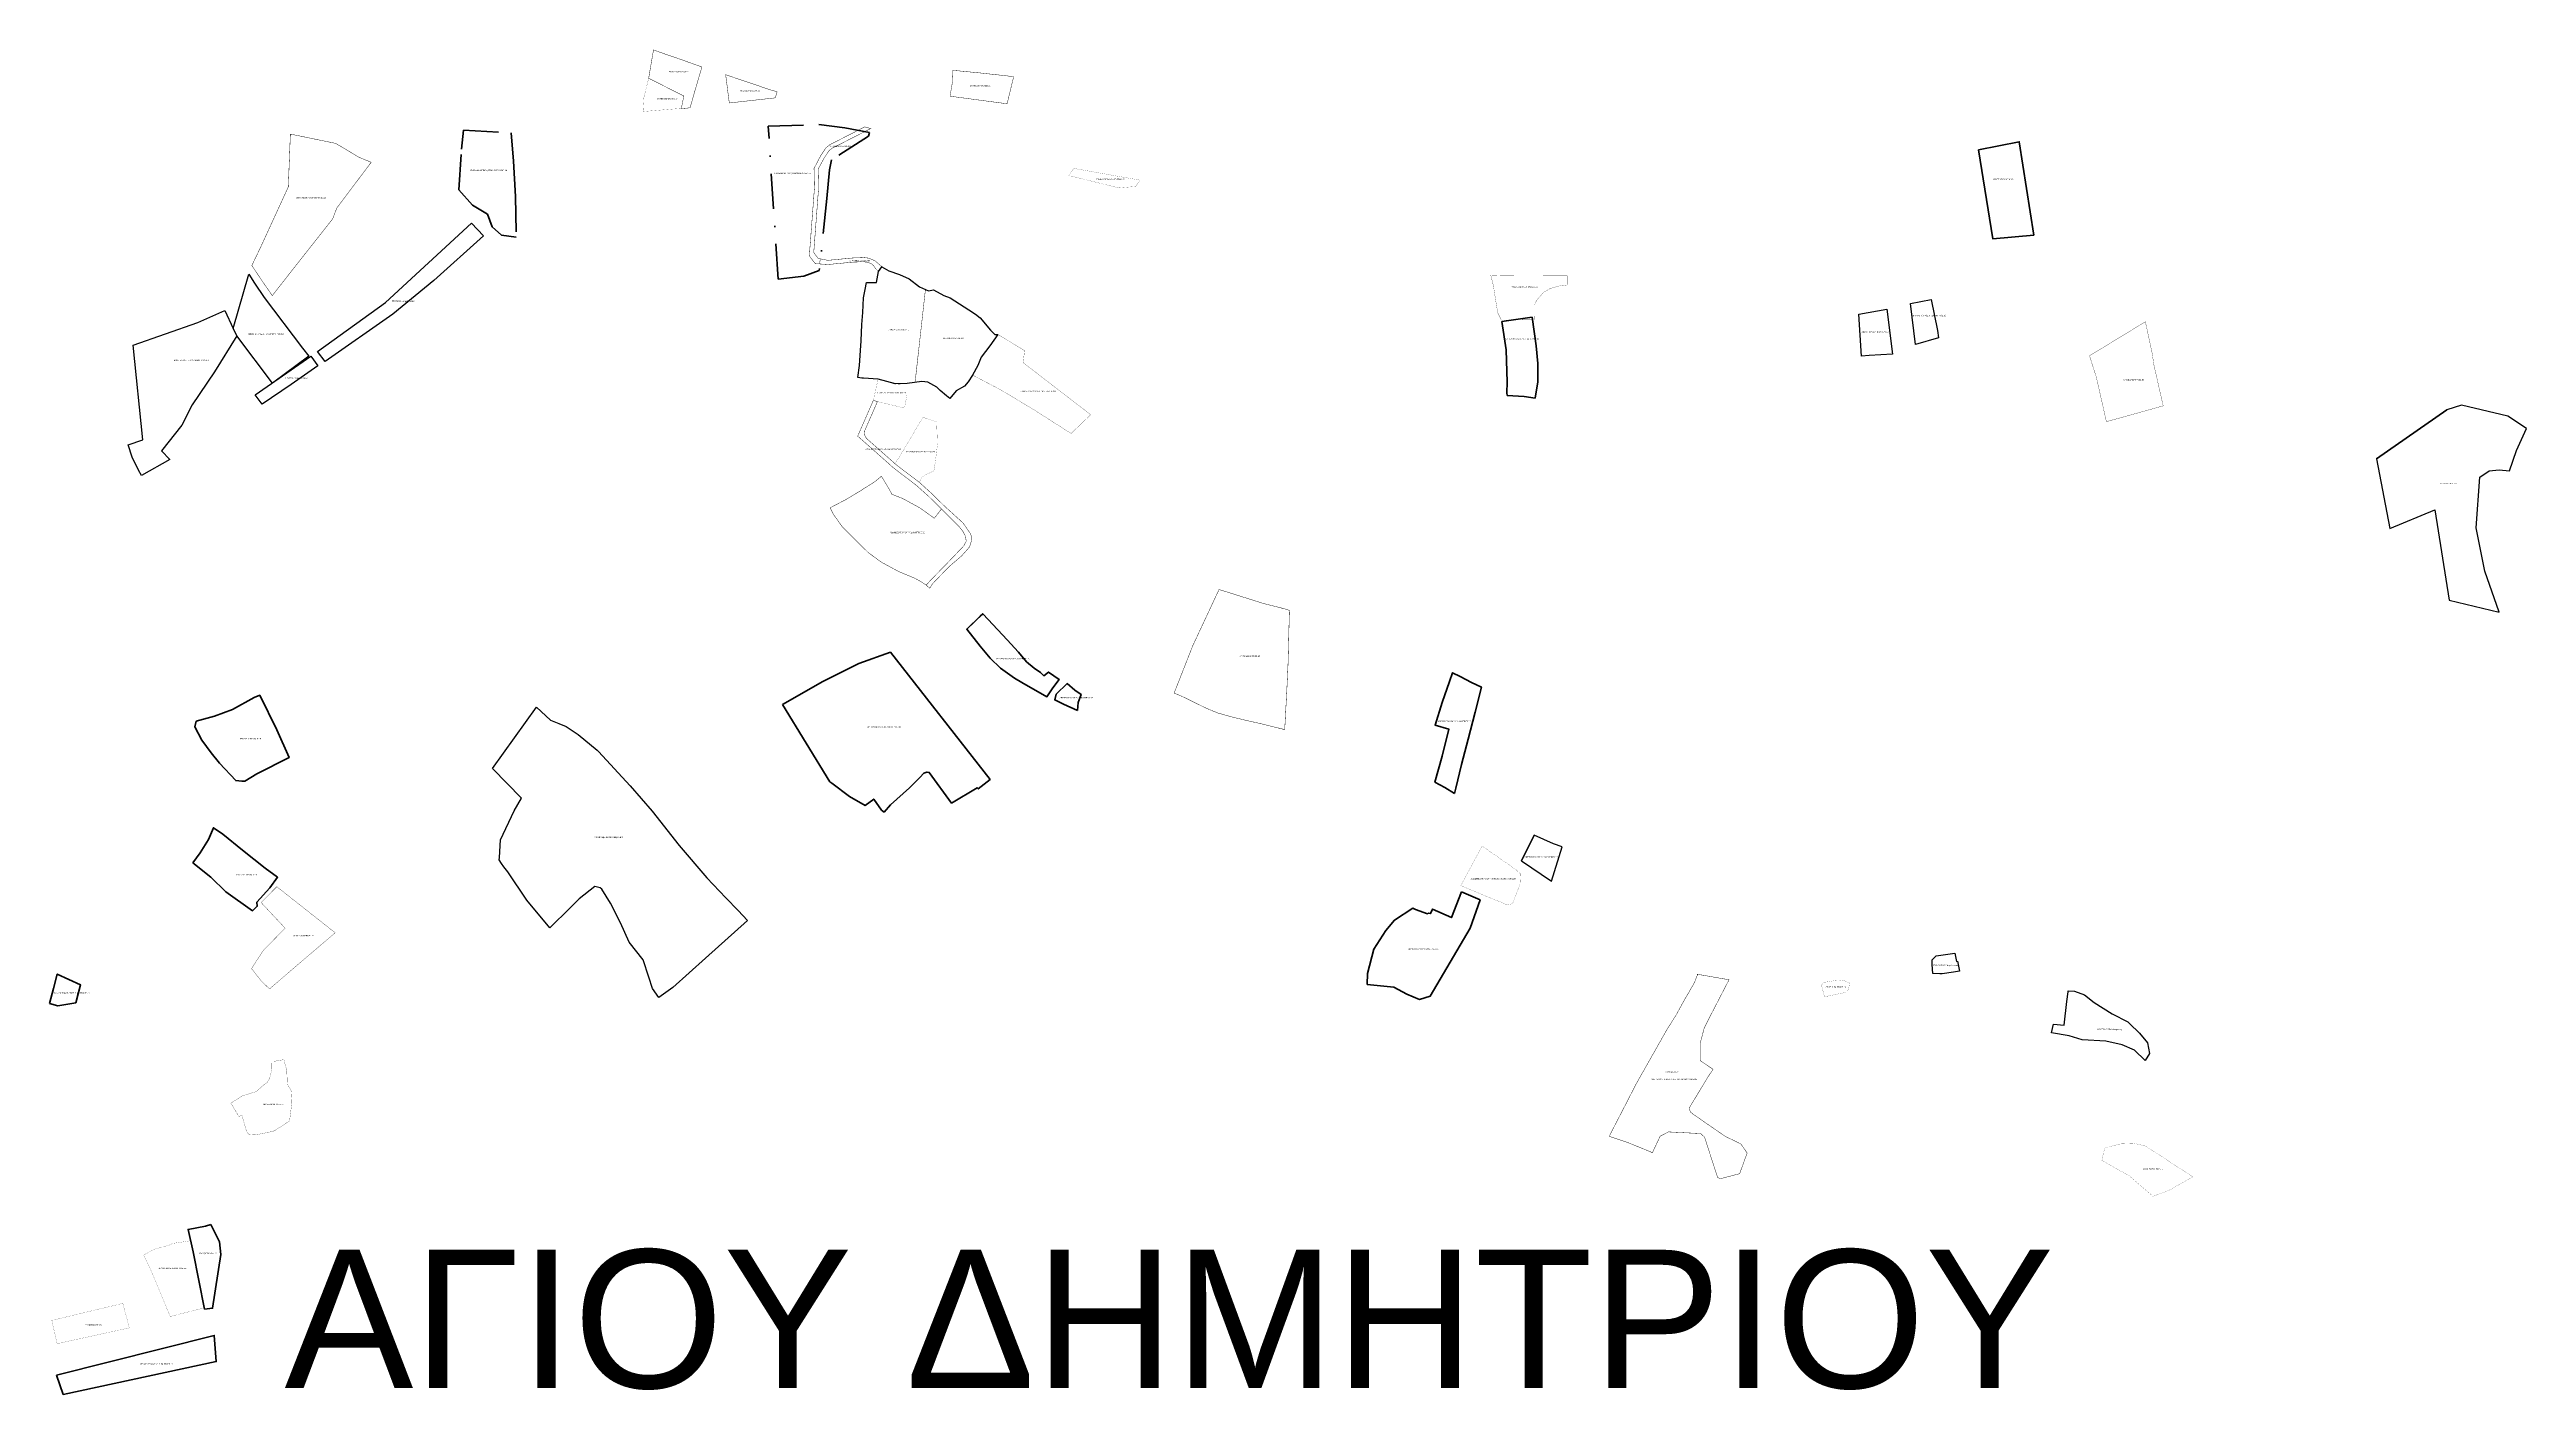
# Model space of a CAD drawing. Header units: metres. Extents: x 245125 to 394351, y 270578 to 4233311.
# Drawn here: x 272496 to 274287, y 4196467 to 4197440 of the extents above; entities that cross this region are included whole.
import ezdxf
from ezdxf.enums import TextEntityAlignment as Align
from ezdxf.lldxf.tags import DXFTag

# ---------------------------------------------------------------- set-up
doc = ezdxf.new("R2010")
doc.units = ezdxf.units.M
doc.linetypes.add('DASHDOT', pattern=[25.4, 12.7, -6.35, 0, -6.35])
doc.linetypes.add('t-orio', pattern=[0.79, 0.5, -0.12, 0.05, -0.12])
for name, color, linetype in [('4495-(228-329)', 103, 'Continuous'), ('4495-(330-430)', 229, 'Continuous'), ('topo2007', 11, 'Continuous'), ('topo2008', 42, 'Continuous'), ('topo2011', 23, 'Continuous'), ('topo2012', 144, 'Continuous'), ('topo2013', 66, 'Continuous'), ('topo2014', 230, 'Continuous'), ('topo2018', 5, 'Continuous'), ('topo2019', 6, 'Continuous'), ('topo2021', 4, 'Continuous'), ('topo2023', 41, 'Continuous'), ('topo2024', 160, 'Continuous'), ('topo2025', 112, 'Continuous'), ('ΗΛΕΙΑ_Ονομασία ΟΤΑ_ΟΚΧΕ', 6, 'Continuous')]:
    doc.layers.add(name, color=color, linetype=linetype)
doc.styles.add('ARIAL', font='arial.ttf')
doc.styles.get("Standard").update_dxf_attribs({"font": 'arial.ttf'})
tags = doc.linetypes.add('BORDER2', pattern=[0.875, 0.25, -0.125, 0.25, -0.125, 0, -0.125]).pattern_tags.tags
tags[14:15] = [DXFTag(74, 4), DXFTag(75, 0), DXFTag(340, '0'), DXFTag(46, 1.0), DXFTag(50, 0.0), DXFTag(44, 0.0), DXFTag(45, 0.0)]
tags[12:13] = [DXFTag(74, 4), DXFTag(75, 0), DXFTag(340, '0'), DXFTag(46, 1.0), DXFTag(50, 0.0), DXFTag(44, 0.0), DXFTag(45, 0.0)]
tags[10:11] = [DXFTag(74, 4), DXFTag(75, 0), DXFTag(340, '0'), DXFTag(46, 1.0), DXFTag(50, 0.0), DXFTag(44, 0.0), DXFTag(45, 0.0)]
tags[8:9] = [DXFTag(74, 4), DXFTag(75, 0), DXFTag(340, '0'), DXFTag(46, 1.0), DXFTag(50, 0.0), DXFTag(44, 0.0), DXFTag(45, 0.0)]
tags[6:7] = [DXFTag(74, 4), DXFTag(75, 0), DXFTag(340, '0'), DXFTag(46, 1.0), DXFTag(50, 0.0), DXFTag(44, 0.0), DXFTag(45, 0.0)]
tags[4:5] = [DXFTag(74, 4), DXFTag(75, 0), DXFTag(340, '0'), DXFTag(46, 1.0), DXFTag(50, 0.0), DXFTag(44, 0.0), DXFTag(45, 0.0)]
tags = doc.linetypes.add('DASHDOT2', pattern=[0.5, 0.25, -0.125, 0, -0.125]).pattern_tags.tags
tags[10:11] = [DXFTag(74, 4), DXFTag(75, 0), DXFTag(340, '0'), DXFTag(46, 1.0), DXFTag(50, 0.0), DXFTag(44, 0.0), DXFTag(45, 0.0)]
tags[8:9] = [DXFTag(74, 4), DXFTag(75, 0), DXFTag(340, '0'), DXFTag(46, 1.0), DXFTag(50, 0.0), DXFTag(44, 0.0), DXFTag(45, 0.0)]
tags[6:7] = [DXFTag(74, 4), DXFTag(75, 0), DXFTag(340, '0'), DXFTag(46, 1.0), DXFTag(50, 0.0), DXFTag(44, 0.0), DXFTag(45, 0.0)]
tags[4:5] = [DXFTag(74, 4), DXFTag(75, 0), DXFTag(340, '0'), DXFTag(46, 1.0), DXFTag(50, 0.0), DXFTag(44, 0.0), DXFTag(45, 0.0)]
tags = doc.linetypes.add('HIDDEN', pattern=[0.375, 0.25, -0.125]).pattern_tags.tags
tags[6:7] = [DXFTag(74, 4), DXFTag(75, 0), DXFTag(340, '0'), DXFTag(46, 1.0), DXFTag(50, 0.0), DXFTag(44, 0.0), DXFTag(45, 0.0)]
tags[4:5] = [DXFTag(74, 4), DXFTag(75, 0), DXFTag(340, '0'), DXFTag(46, 1.0), DXFTag(50, 0.0), DXFTag(44, 0.0), DXFTag(45, 0.0)]
tags = doc.linetypes.add('HIDDENX2', pattern=[0.75, 0.5, -0.25]).pattern_tags.tags
tags[6:7] = [DXFTag(74, 4), DXFTag(75, 0), DXFTag(340, '0'), DXFTag(46, 1.0), DXFTag(50, 0.0), DXFTag(44, 0.0), DXFTag(45, 0.0)]
tags[4:5] = [DXFTag(74, 4), DXFTag(75, 0), DXFTag(340, '0'), DXFTag(46, 1.0), DXFTag(50, 0.0), DXFTag(44, 0.0), DXFTag(45, 0.0)]

msp = doc.modelspace()

# ---------------------------------------------------------------- linework, layer by layer
msp.add_line((272800.8, 4197314.3), (272800.8, 4197314.3))
at = {"color": 66}
msp.add_line((273841.7, 4197256.2), (273856.7, 4197258.9), dxfattribs=at)
at = {"layer": '4495-(330-430)', "color": 229, "ltscale": 2, "const_width": 0.1}
msp.add_lwpolyline([(273531.9, 4196863.8), (273556, 4196847), (273559.7, 4196843.7), (273559.3, 4196836.2), (273553.9, 4196822.1), (273549.6, 4196821.2), (273545.1, 4196823.5), (273541.1, 4196824.9), (273532.9, 4196828.3), (273516.5, 4196835.2)], close=True, dxfattribs=at)
at = {"layer": 'topo2007', "color": 11}
msp.add_lwpolyline([(273955.9, 4196759.2), (273960.4, 4196758.8), (273967.6, 4196756.2), (273974.6, 4196750.7), (273987.7, 4196742.5), (273998.9, 4196736.7), (274000.3, 4196735.4), (274007.5, 4196728.6), (274013.3, 4196721.6), (274014.8, 4196713.7), (274011.6, 4196708.7), (274003.9, 4196716.2), (273994.8, 4196720), (273983, 4196722.6), (273965.9, 4196723.7), (273956.6, 4196726.6), (273943.8, 4196728.7), (273945.3, 4196735.1), (273953, 4196734.2), (273955, 4196751.3), (273955.8, 4196758.3)], close=True, dxfattribs=at)
at = {"layer": 'topo2008', "color": 42}
for p, q in [((272815.9, 4196919.8), (272847.9, 4196964.2)), ((272847.9, 4196964.2), (272857.9, 4196954.7)), ((272857.9, 4196954.7), (272863.9, 4196952.5)), ((272863.9, 4196952.5), (272869.4, 4196950.3)), ((272869.4, 4196950.3), (272878, 4196944.5)), ((272878, 4196944.5), (272891.7, 4196933.1)), ((272837.1, 4196898.5), (272815.9, 4196919.8)), ((272891.7, 4196933.1), (272892.6, 4196932.2)), ((272892.6, 4196932.2), (272915.6, 4196907.3)), ((272831.7, 4196889.3), (272837.1, 4196898.5)), ((272915.6, 4196907.3), (272931.5, 4196889)), ((272821.9, 4196868.3), (272831.7, 4196889.3)), ((272931.5, 4196889), (272951.1, 4196864.1)), ((272821, 4196855.6), (272821.9, 4196868.3)), ((272951.1, 4196864.1), (272971, 4196840.7)), ((272820.8, 4196853.8), (272821, 4196855.6)), ((272822.6, 4196851.1), (272820.8, 4196853.8)), ((272824.1, 4196848.7), (272822.6, 4196851.1)), ((272827.1, 4196845.1), (272824.1, 4196848.7)), ((272840.8, 4196824.7), (272827.1, 4196845.1)), ((272890, 4196834.5), (272878.8, 4196825.7)), ((272894, 4196833.5), (272890, 4196834.5)), ((272895, 4196832.6), (272894, 4196833.5)), ((272901.3, 4196822.4), (272895, 4196832.6)), ((272971, 4196840.7), (272984.9, 4196826.4)), ((272857.6, 4196804.7), (272840.8, 4196824.7)), ((272872.1, 4196819.1), (272857.6, 4196804.7)), ((272878.8, 4196825.7), (272872.1, 4196819.1)), ((272908.5, 4196808.2), (272901.3, 4196822.4)), ((273000.4, 4196810), (272970.1, 4196782.8)), ((272984.9, 4196826.4), (272993.8, 4196817.2)), ((272993.8, 4196817.2), (273000.4, 4196810)), ((272914.9, 4196794.4), (272908.5, 4196808.2)), ((272925.1, 4196781.4), (272914.9, 4196794.4)), ((272929.1, 4196769), (272925.1, 4196781.4)), ((272970.1, 4196782.8), (272946.5, 4196761.6)), ((272931.7, 4196760.9), (272929.1, 4196769)), ((272936.4, 4196754.3), (272931.7, 4196760.9)), ((272946.5, 4196761.6), (272936.4, 4196754.3))]:
    msp.add_line(p, q, dxfattribs=at)
at = {"layer": 'topo2011', "color": 23}
for p, q in [((272738.6, 4197256.7), (272800.8, 4197314.3)), ((272800.8, 4197314.3), (272809.5, 4197305)), ((272809.5, 4197305), (272773.5, 4197272.8)), ((272689.5, 4197221.5), (272738.6, 4197256.7)), ((272773.5, 4197272.8), (272744, 4197248.5)), ((272744, 4197248.5), (272695, 4197214.1)), ((272695, 4197214.1), (272689.5, 4197221.5)), ((273857.5, 4196781.5), (273860.4, 4196784.4)), ((273857.5, 4196778.1), (273857.5, 4196781.5)), ((273858, 4196771.6), (273857.5, 4196778.1)), ((273860.4, 4196784.4), (273873.8, 4196786.4)), ((273877.2, 4196773.4), (273872.9, 4196772.6)), ((273873.8, 4196786.4), (273875, 4196780.4)), ((273875, 4196780.4), (273875.8, 4196780.5)), ((273875.8, 4196780.5), (273877.2, 4196773.4)), ((273862.9, 4196771.5), (273858, 4196771.6)), ((273864.7, 4196771.3), (273862.9, 4196771.5)), ((273872.9, 4196772.6), (273864.7, 4196771.3))]:
    msp.add_line(p, q, dxfattribs=at)
msp.add_lwpolyline([(272649.5, 4197183.3), (272644.4, 4197190.1), (272684.7, 4197217.9), (272689.7, 4197211.1), (272670.4, 4197197.6), (272649.5, 4197183.3)], dxfattribs=at)
at = {"layer": 'topo2012', "color": 144, "linetype": 'HIDDEN', "lineweight": 40, "ltscale": 3}
msp.add_lwpolyline([(273931, 4197305.6), (273931, 4197305.6), (273901.3, 4197302.9), (273891, 4197367.2), (273920.5, 4197373.1), (273931, 4197305.6)], dxfattribs=at)
at = {"layer": 'topo2012', "color": 144, "linetype": 'BORDER2', "lineweight": 80, "ltscale": 5}
msp.add_lwpolyline([(273517.1, 4196830.7), (273530.4, 4196824.8), (273523.2, 4196804.3), (273494.4, 4196755.2), (273486.5, 4196752.9), (273477.4, 4196756.8), (273468, 4196761.8), (273448.8, 4196763.8), (273449, 4196771.6), (273453.6, 4196789.3), (273462.3, 4196802.7), (273468.4, 4196810.3), (273481.7, 4196818.8), (273483.6, 4196817.9), (273492.5, 4196814.8), (273492.9, 4196815.3), (273494.6, 4196814.9), (273495.9, 4196818.2), (273509.7, 4196812.1)], close=True, dxfattribs=at)
at = {"layer": 'topo2013', "color": 66, "linetype": 'HIDDEN', "lineweight": 30}
for p, q in [((273546.2, 4197243.1), (273568, 4197246.3)), ((273546.2, 4197243.1), (273568, 4197246.3)), ((273568, 4197246.3), (273546.2, 4197243.1)), ((273568, 4197246.3), (273546.2, 4197243.1)), ((273549.4, 4197222.6), (273546.2, 4197243.1)), ((273546.2, 4197243.1), (273549.4, 4197222.6)), ((273568, 4197246.3), (273571.1, 4197225.6)), ((273571.1, 4197225.6), (273568, 4197246.3)), ((273550.1, 4197199.2), (273549.4, 4197222.6)), ((273549.4, 4197222.6), (273550.1, 4197199.2)), ((273571.1, 4197225.6), (273572.2, 4197212.8)), ((273572.2, 4197212.8), (273571.1, 4197225.6)), ((273572.2, 4197212.8), (273572.1, 4197199.5)), ((273572.1, 4197199.5), (273572.2, 4197212.8)), ((273549.7, 4197191.4), (273550.1, 4197199.2)), ((273550.1, 4197199.2), (273549.7, 4197191.4)), ((273550, 4197189.5), (273549.7, 4197191.4)), ((273549.7, 4197191.4), (273550, 4197189.5)), ((273562.2, 4197188.9), (273550, 4197189.5)), ((273550, 4197189.5), (273562.2, 4197188.9)), ((273570.2, 4197187.6), (273562.2, 4197188.9)), ((273562.2, 4197188.9), (273570.2, 4197187.6)), ((273572.1, 4197199.5), (273570.2, 4197187.6)), ((273570.2, 4197187.6), (273572.1, 4197199.5))]:
    msp.add_line(p, q, dxfattribs=at)
at = {"layer": 'topo2013', "color": 66}
for p, q in [((274178.8, 4197143.7), (274229.7, 4197179.3)), ((273560.5, 4196853.2), (273569.6, 4196871.7)), ((272614.6, 4196509.8), (272500.7, 4196481.1))]:
    msp.add_line(p, q, dxfattribs=at)
at = {"layer": 'topo2013', "color": 66, "linetype": 'HIDDEN', "lineweight": 40, "ltscale": 6}
msp.add_line((273159.1, 4197020.7), (273170.6, 4197031.8), dxfattribs=at)
at = {"layer": 'topo2013', "color": 66}
for points in [[(273862.1, 4197231.3), (273845.5, 4197226.4), (273841.7, 4197256.2), (273856.7, 4197258.9), (273861.2, 4197236.6), (273862.1, 4197231.3)], [(273569.6, 4196871.7), (273560.5, 4196853.2), (273582.1, 4196838.3), (273589.9, 4196863.3), (273583.5, 4196865.5), (273569.6, 4196871.7)]]:
    msp.add_lwpolyline(points, dxfattribs=at)
at = {"layer": 'topo2013', "color": 66, "linetype": 'HIDDEN', "lineweight": 30}
for points in [[(273841.7, 4197256.2), (273856.7, 4197258.9), (273861.2, 4197236.6), (273862.1, 4197231.3), (273845.5, 4197226.4), (273841.7, 4197256.2)], [(274178.8, 4197143.7), (274188.5, 4197093.4), (274221.2, 4197106.8), (274231.4, 4197041.7), (274267.7, 4197033), (274257.3, 4197062.6), (274251, 4197094), (274253.6, 4197130.5), (274260.3, 4197135), (274267.7, 4197135.9), (274275, 4197135), (274280.1, 4197149.8), (274287.4, 4197165.8), (274274, 4197174.7), (274240.3, 4197182.7), (274229.7, 4197179.3), (274178.8, 4197143.7), (274188.5, 4197093.4)]]:
    msp.add_lwpolyline(points, dxfattribs=at)
at = {"layer": 'topo2013', "color": 66, "linetype": 'HIDDEN', "lineweight": 40, "ltscale": 6}
for points in [[(273226, 4196984.1), (273221.4, 4196978.1), (273217.1, 4196971.8), (273199, 4196982.1), (273193.6, 4196985.3), (273183.6, 4196992.4), (273176.1, 4196999.7), (273168.8, 4197008.3), (273159.1, 4197020.7), (273168.9, 4197030.1), (273170.6, 4197031.8), (273174.5, 4197027.6), (273188.4, 4197013), (273196.5, 4197003.9), (273202.4, 4196997.1), (273207.9, 4196992.4), (273212.4, 4196989.3), (273214.8, 4196986.9), (273218.2, 4196989.6), (273226, 4196984.1), (273221.4, 4196978.1), (273217.1, 4196971.8)], [(273239.1, 4196961.7), (273239.7, 4196967.6), (273241.8, 4196973.4), (273237.2, 4196976.5), (273231.7, 4196981.3), (273223.8, 4196973.7), (273222.8, 4196969.4), (273229.1, 4196966.3), (273239.1, 4196961.7)]]:
    msp.add_lwpolyline(points, dxfattribs=at)
msp.add_lwpolyline([(273025.8, 4196966.1), (273054.9, 4196982.8), (273081.1, 4196995.9), (273103.9, 4197003.9), (273176, 4196912), (273167.4, 4196905.1), (273166.7, 4196906), (273148.1, 4196894.9), (273131.9, 4196917), (273130.3, 4196917.3), (273128.1, 4196916.5), (273125.2, 4196913.3), (273117.7, 4196905.9), (273104, 4196893.7), (273099.3, 4196888.3), (273097.5, 4196889.7), (273091.8, 4196897.7), (273085.5, 4196893.2), (273074.3, 4196899.7), (273061.4, 4196909.3), (273060.1, 4196910.3)], close=True, dxfattribs=at)
at = {"layer": 'topo2013', "color": 66, "linetype": 'HIDDENX2', "lineweight": 40}
msp.add_lwpolyline([(273512, 4196901.8), (273504.9, 4196906.2), (273497.7, 4196909.9), (273502.9, 4196928.7), (273507.9, 4196948.3), (273497.9, 4196951.2), (273503.1, 4196967.6), (273508.3, 4196982.8), (273510.4, 4196989.1), (273515.9, 4196986.4), (273524.2, 4196982), (273531.5, 4196978.6), (273526.9, 4196960.7), (273521.9, 4196941.1), (273517, 4196922.8), (273512.9, 4196905.7), (273512, 4196901.8)], dxfattribs=at)
at = {"layer": 'topo2013', "color": 66, "linetype": 'HIDDEN', "lineweight": 40, "ltscale": 5}
msp.add_lwpolyline([(272500.7, 4196481.1), (272614.7, 4196509.9), (272616.2, 4196491), (272505.5, 4196467.3), (272500.7, 4196481.1)], dxfattribs=at)
at = {"layer": 'topo2014', "color": 230}
for points in [[(272639.7, 4197277.2), (272643.9, 4197270.9), (272650.9, 4197260.5), (272678.6, 4197223.9), (272683.1, 4197218), (272656.8, 4197198.6), (272631, 4197232.6), (272628.5, 4197237.9), (272639.7, 4197277.2)], [(272552.5, 4197153.9), (272563.1, 4197157.5), (272556.1, 4197226), (272602.8, 4197242.4), (272622.3, 4197251), (272628.5, 4197237.9), (272631, 4197232.6), (272615, 4197206.7), (272598.8, 4197182.9), (272591.2, 4197168.1), (272576.5, 4197149.5), (272582.5, 4197143.2), (272562, 4197131.8), (272559.9, 4197135.7), (272555.3, 4197145)]]:
    msp.add_lwpolyline(points, close=True, dxfattribs=at)
at = {"layer": 'topo2014', "color": 230, "flags": 128}
msp.add_lwpolyline([(273806.4, 4197218.1), (273804.5, 4197248.5), (273824.7, 4197252.1), (273828.8, 4197219.5), (273812, 4197218.5)], close=True, dxfattribs=at)
at = {"layer": 'topo2014', "color": 230, "linetype": 'HIDDEN', "lineweight": 40, "ltscale": 4}
msp.add_lwpolyline([(272495.6, 4196749.9), (272498.4, 4196760.9), (272501.1, 4196771.2), (272518, 4196763.4), (272514.5, 4196750.5), (272501.7, 4196748.3), (272495.6, 4196749.9)], dxfattribs=at)
at = {"layer": 'topo2018', "color": 5, "linetype": 'DASHDOT', "lineweight": 53, "ltscale": 2}
for points in [[(273015.5, 4197384.3), (273052.1, 4197385.5), (273070.8, 4197383), (273088.8, 4197379.8), (273088.8, 4197379.8), (273087.9, 4197377), (273061.2, 4197360), (273059.9, 4197352.7), (273057.9, 4197332), (273052.4, 4197279.9), (273041.2, 4197275.9), (273022.6, 4197273.8), (273015.5, 4197384.3)], [(272795, 4197381.4), (272829.4, 4197379.5), (272831.3, 4197358.9), (272832.7, 4197333.4), (272833.2, 4197304), (272822.5, 4197305.5), (272815.8, 4197311.5), (272812.3, 4197320.7), (272801.5, 4197327.2), (272791.6, 4197338.4), (272793.6, 4197367.6)]]:
    msp.add_lwpolyline(points, close=True, dxfattribs=at)
at = {"layer": 'topo2018', "color": 5, "linetype": 'DASHDOT2', "lineweight": 60, "ltscale": 0.2, "flags": 128}
msp.add_lwpolyline([(272612.3, 4196590.2), (272618.5, 4196577.5), (272619.6, 4196568.5), (272613.5, 4196529.6), (272607.7, 4196529), (272599.4, 4196570.3), (272595.8, 4196586.6), (272608.5, 4196588.9), (272612.3, 4196590.2)], close=True, dxfattribs=at)
at = {"layer": 'topo2019', "color": 6, "lineweight": 200, "const_width": 0.1}
msp.add_lwpolyline([(272924.9, 4197394.9), (272925.5, 4197404.7), (272929, 4197419), (272954.4, 4197406.1), (272952.7, 4197397.2)], close=True, dxfattribs=at)
at = {"layer": 'topo2019', "color": 6, "ltscale": 50}
for points, const_width in [([(273053.1, 4197288.4), (273051.6, 4197288.7), (273048.4, 4197292.9), (273051.9, 4197339.5), (273051.6, 4197353.3), (273056.1, 4197361.6), (273059.4, 4197366.5), (273061.6, 4197368.3), (273089.6, 4197382.6), (273085.3, 4197383.8), (273060, 4197370.9), (273057.1, 4197368.5), (273053.6, 4197363.2), (273051.6, 4197359.5), (273048.6, 4197353.7), (273048.9, 4197339.5), (273045.2, 4197290.5), (273049.5, 4197284.9), (273052.7, 4197284.7), (273053.1, 4197288.4)], 0.3), ([(273053.1, 4197288.4), (273058.6, 4197287.3), (273076.4, 4197289), (273084.5, 4197289.3), (273088.2, 4197288.9), (273092.7, 4197287), (273097.7, 4197282.7), (273095.3, 4197279.2), (273093.4, 4197281.1), (273090.8, 4197284.5), (273087.4, 4197285.9), (273084.3, 4197286.3), (273076.6, 4197286), (273058.8, 4197284.3), (273052.7, 4197284.7)], 0.3), ([(272497.2, 4196520.8), (272548.6, 4196533.1), (272553.3, 4196515.4), (272507.6, 4196505.4), (272501.1, 4196503.9)], 0.1)]:
    msp.add_lwpolyline(points, close=True, dxfattribs=dict(at, const_width=const_width))
at = {"layer": 'topo2019', "color": 6}
msp.add_lwpolyline([(273097.7, 4197282.7), (273102.7, 4197279.6), (273110.4, 4197277.1), (273117.4, 4197274), (273124.9, 4197268.1), (273131.4, 4197265.3), (273135, 4197265.9), (273142.5, 4197262), (273147.1, 4197260.2), (273160.6, 4197251.5), (273165.3, 4197248.3), (273168.9, 4197245.7), (273176.3, 4197236.7), (273179.3, 4197233.6), (273181.5, 4197233.8), (273175.9, 4197225.4), (273169.5, 4197217.2), (273167, 4197211.2), (273163.2, 4197204.3), (273160, 4197199.4), (273157.4, 4197196.3), (273151.4, 4197192.9), (273146.8, 4197187.5), (273144.4, 4197189.4), (273139.9, 4197193.3), (273137.4, 4197195.7), (273131, 4197199.1), (273126.5, 4197199.7), (273116, 4197198.2), (273107.6, 4197197.9), (273095.1, 4197201.5), (273084.3, 4197202), (273083.3, 4197202.1), (273080.4, 4197202.5), (273081.4, 4197211.2), (273082.3, 4197222.2), (273082.6, 4197229), (273083.2, 4197240.8), (273083.9, 4197249.6), (273084.5, 4197260.2), (273085.7, 4197266.2), (273086.6, 4197271.3), (273092.1, 4197271.4), (273093.7, 4197271.4), (273095.3, 4197279.2)], close=True, dxfattribs=at)
at = {"layer": 'topo2019', "color": 6, "const_width": 0.3}
msp.add_lwpolyline([(273176.3, 4197236.7), (273168.9, 4197245.7), (273165.3, 4197248.3), (273160.6, 4197251.5), (273147.1, 4197260.2), (273142.5, 4197262), (273135, 4197265.9), (273131.4, 4197265.3), (273129.2, 4197266.2), (273121.7, 4197199), (273126.5, 4197199.7), (273131, 4197199.1), (273137.4, 4197195.7), (273139.9, 4197193.3), (273144.4, 4197189.4), (273146.8, 4197187.5), (273151.4, 4197192.9), (273157.4, 4197196.3), (273160, 4197199.4), (273163.2, 4197204.3), (273167, 4197211.2), (273169.5, 4197217.2), (273175.9, 4197225.4), (273181.5, 4197233.8), (273179.3, 4197233.6)], close=True, dxfattribs=at)
at = {"layer": 'topo2019', "color": 6, "ltscale": 30, "const_width": 0.2}
msp.add_lwpolyline([(273971.3, 4197218.3), (274011.7, 4197242.9), (274016.8, 4197219.2), (274017.7, 4197212.4), (274023.8, 4197185.5), (274024.6, 4197182.1), (274018.9, 4197180.5), (273996.7, 4197174.3), (273983.5, 4197170.7), (273976.3, 4197202.5), (273971.3, 4197218.3)], dxfattribs=at)
at = {"layer": 'topo2019', "color": 6, "ltscale": 15, "const_width": 0.15}
msp.add_lwpolyline([(273181.5, 4197233.8), (273200.9, 4197222.1), (273199.9, 4197213.3), (273248.7, 4197175.7), (273234.6, 4197162.1), (273205.7, 4197180.5), (273183, 4197194), (273163.2, 4197204.4), (273167, 4197211.2), (273169.5, 4197217.2), (273175.9, 4197225.4), (273181.5, 4197233.8)], dxfattribs=at)
at = {"layer": 'topo2019', "color": 6, "ltscale": 45, "const_width": 0.3}
msp.add_lwpolyline([(273309.1, 4196974.4), (273322.6, 4197008.7), (273341.6, 4197049.3), (273341.6, 4197049.3), (273373.7, 4197039.2), (273389.1, 4197035.3), (273392.5, 4197034.2), (273391.5, 4196995.5), (273390.6, 4196975.9), (273389.1, 4196948), (273373.4, 4196951.9), (273361.5, 4196954.6), (273350.6, 4196957.2), (273340.7, 4196960), (273332.4, 4196963.4), (273315.1, 4196971.9)], close=True, dxfattribs=at)
at = {"layer": 'topo2019', "color": 6, "lineweight": 60}
for points in [[(272636.9, 4196910.7), (272645.6, 4196915.9), (272669, 4196927.9), (272660.1, 4196947.8), (272647.6, 4196972.8), (272643.6, 4196971.1), (272628, 4196962.5), (272614.8, 4196957.8), (272601.7, 4196954), (272600.7, 4196950.1), (272605.7, 4196940.3), (272612.6, 4196931.1), (272618.5, 4196923.8), (272630.3, 4196911.1), (272634.8, 4196910.6), (272636.9, 4196910.7)], [(272599.2, 4196851.7), (272612.2, 4196841.2), (272623.2, 4196830.8), (272642.5, 4196817), (272645.8, 4196820.3), (272645.6, 4196823.3), (272655, 4196833.6), (272660.5, 4196841.2), (272651.5, 4196847.9), (272635.2, 4196860.9), (272621, 4196872.3), (272614.1, 4196877), (272610.6, 4196868.6), (272604.6, 4196858.8), (272599.2, 4196851.7)]]:
    msp.add_lwpolyline(points, dxfattribs=at)
at = {"layer": 'topo2019', "color": 6, "ltscale": 20, "const_width": 0.2}
msp.add_lwpolyline([(272660, 4196834.4), (272702.2, 4196801.1), (272654.7, 4196760.5), (272648.6, 4196766.4), (272641.7, 4196775.2), (272650.2, 4196788.3), (272666, 4196804.4), (272648.6, 4196823)], close=True, dxfattribs=at)
at = {"layer": 'topo2019', "color": 6, "ltscale": 15, "const_width": 0.1}
for points in [[(273777.9, 4196764.7), (273780.1, 4196765.3), (273783.9, 4196766), (273787.7, 4196766.6), (273791.1, 4196766.8), (273794, 4196766.3), (273797.7, 4196764.8), (273797, 4196760.1), (273795, 4196758), (273779.6, 4196754.8), (273777.2, 4196763.8), (273778, 4196764)], [(273982.3, 4196645.5), (273993.8, 4196648.4), (274003.6, 4196648.8), (274011.8, 4196646.9), (274046, 4196624.6), (274028.7, 4196614.8), (274017.2, 4196610.5), (274000.2, 4196625.2), (273980.2, 4196636.5)]]:
    msp.add_lwpolyline(points, close=True, dxfattribs=at)
at = {"layer": 'topo2019', "color": 6, "ltscale": 16, "const_width": 0.15}
msp.add_lwpolyline([(272661.3, 4196708.7), (272658.4, 4196708.2), (272656.5, 4196708.1), (272656.3, 4196702), (272654.8, 4196696), (272653, 4196692.7), (272650.7, 4196691.2), (272645.1, 4196686.3), (272641, 4196685), (272634.8, 4196683), (272626.7, 4196677.9), (272629.9, 4196672.8), (272632.4, 4196668.3), (272634.8, 4196669), (272637.7, 4196658.8), (272638.7, 4196656.5), (272639.8, 4196655.4), (272640.6, 4196655.4), (272645.3, 4196655.1), (272652, 4196656.4), (272655.2, 4196657.1), (272657.6, 4196657.7), (272659.2, 4196658.5), (272669.2, 4196665), (272670.9, 4196678.6), (272670.4, 4196686.8), (272667.6, 4196691.7), (272667.2, 4196701.5), (272666.4, 4196704.5), (272665.1, 4196709.4), (272661.3, 4196708.7)], dxfattribs=at)
at = {"layer": 'topo2021', "color": 4, "const_width": 0.3}
for points in [[(272932.5, 4197439.5), (272933.9, 4197438.9), (272940.8, 4197436.5), (272950.2, 4197433.3), (272967.5, 4197427.1), (272962.7, 4197410.8), (272959.1, 4197398.2), (272958.9, 4197397.6), (272952.6, 4197397), (272954.4, 4197406.1), (272929, 4197419), (272929.9, 4197424.4)], [(272984.7, 4197421.5), (273017.3, 4197410.5), (273021.9, 4197409.2), (273020.6, 4197404.8), (272987.3, 4197401.1)], [(273149.1, 4197424.7), (273168.8, 4197422.8), (273188.9, 4197420.6), (273193, 4197419.9), (273192.6, 4197418.4), (273189.8, 4197406.8), (273188.3, 4197400.5), (273147, 4197406), (273148, 4197412), (273148.7, 4197415.9)]]:
    msp.add_lwpolyline(points, close=True, dxfattribs=at)
msp.add_lwpolyline([(273687.6, 4196771.1), (273710.5, 4196767.1), (273695.8, 4196738.7), (273692.6, 4196732.3), (273690.5, 4196724.4), (273689.7, 4196721.2), (273689.7, 4196708.6), (273699, 4196702.3), (273694.9, 4196696.3), (273681.6, 4196674.2), (273682.6, 4196671.5), (273684.7, 4196669.8), (273698.7, 4196660.1), (273708.1, 4196653.7), (273719.1, 4196648.4), (273723.6, 4196641.8), (273718.2, 4196626.9), (273704.5, 4196623.3), (273702.3, 4196624), (273692.8, 4196653.3), (273690, 4196655.9), (273666.7, 4196657.1), (273660.7, 4196654), (273655, 4196641.9), (273653.3, 4196642.9), (273637, 4196649.5), (273623.8, 4196653.9), (273635.7, 4196676.9), (273643.5, 4196692.1), (273665.2, 4196730.4), (273672.4, 4196741.9), (273677.3, 4196750.9), (273681.1, 4196757.4), (273685.6, 4196765.3), (273687.6, 4196770.5), (273687.6, 4196771.1)], dxfattribs=at)
at = {"layer": 'topo2023', "linetype": 't-orio', "ltscale": 30, "const_width": 0.15, "flags": 128}
msp.add_lwpolyline([(273538.1, 4197276.7), (273547.5, 4197276.3), (273593.4, 4197276.1), (273593.5, 4197269.5), (273588.3, 4197268.9), (273581.5, 4197267.1), (273576.2, 4197264.1), (273571.3, 4197258.3), (273569.7, 4197254.9), (273569.6, 4197244.4), (273545.9, 4197243.9), (273543.3, 4197249.2), (273542.2, 4197255.2), (273540.1, 4197268.8)], close=True, dxfattribs=at)
at = {"layer": 'topo2023', "linetype": 't-orio', "ltscale": 40, "const_width": 0.3}
for points in [[(273094.5, 4197185.2), (273085.3, 4197164.2), (273085, 4197161.2), (273086.5, 4197158.6), (273104.9, 4197142.3), (273107.2, 4197140.2), (273112.6, 4197136), (273120.3, 4197130.2), (273124.9, 4197126.7), (273133.8, 4197118.6), (273139.6, 4197112.9), (273143.3, 4197109.3), (273156.3, 4197097.5), (273161.7, 4197089.8), (273162.4, 4197087.9), (273162.8, 4197085.7), (273161.2, 4197080.2), (273160.1, 4197078.9), (273155.3, 4197073.5), (273148.6, 4197067.8), (273146.7, 4197066.2), (273136.1, 4197055.3), (273133.9, 4197052.9), (273132.3, 4197050.2), (273129.7, 4197052.5), (273134.1, 4197057.2), (273143.5, 4197066.8), (273157, 4197080.9), (273158.7, 4197084.2), (273158.2, 4197087.7), (273156.5, 4197091), (273153.6, 4197094.8), (273140.8, 4197107.5), (273137.5, 4197110.8), (273131.8, 4197116.4), (273122.9, 4197124.4), (273118.5, 4197127.8), (273110.8, 4197133.6), (273105.4, 4197137.8), (273105.1, 4197138.1), (273102.9, 4197140.1), (273080.2, 4197160.2), (273091.5, 4197186)], [(273097.4, 4197131.2), (273102.5, 4197122.7), (273105, 4197118.1), (273111.8, 4197115.5), (273115.7, 4197113.5), (273125.5, 4197108.1), (273135.6, 4197100.8), (273140.8, 4197107.5), (273153.6, 4197094.8), (273156.5, 4197091), (273158.2, 4197087.7), (273158.7, 4197084.2), (273157, 4197080.9), (273143.5, 4197066.8), (273134.1, 4197057.2), (273129.7, 4197052.5), (273126.1, 4197054.9), (273121.8, 4197057.3), (273109.8, 4197062.3), (273096.9, 4197069.3), (273087.5, 4197076.3), (273069, 4197094.7), (273062.6, 4197103.7), (273060.3, 4197108.4), (273070.7, 4197113.8), (273081.3, 4197120.1), (273092.5, 4197127.2)]]:
    msp.add_lwpolyline(points, close=True, dxfattribs=at)
at = {"layer": 'topo2024', "linetype": 't-orio', "ltscale": 2, "const_width": 0.3}
msp.add_lwpolyline([(272669.8, 4197378.6), (272702.5, 4197371.9), (272719.7, 4197361.7), (272728.3, 4197358.2), (272714.7, 4197340.2), (272703.3, 4197325), (272700.4, 4197317.3), (272673.5, 4197283.2), (272656.7, 4197261.8), (272650.5, 4197270.8), (272641.9, 4197283.5), (272648.6, 4197297.5), (272668.3, 4197340.4)], close=True, dxfattribs=at)
at = {"layer": 'topo2024', "const_width": 0.1}
for points in [[(273284.3, 4197345.3), (273281.2, 4197340.7), (273269.2, 4197339.7), (273232.9, 4197348.6), (273236.4, 4197353.8)], [(273115.9, 4197198.1), (273115.8, 4197189.7), (273114.1, 4197180.5), (273094.5, 4197185.2), (273091.5, 4197186), (273095, 4197201.6), (273107.4, 4197197.6)], [(273127.3, 4197173.8), (273137.3, 4197170.4), (273137.9, 4197154.2), (273136.3, 4197141.1), (273135.3, 4197135), (273129.4, 4197132.3), (273127, 4197130.7), (273124.7, 4197126.8), (273120.3, 4197130.2), (273112.6, 4197136), (273107.2, 4197140.2), (273113.2, 4197149.8)]]:
    msp.add_lwpolyline(points, close=True, dxfattribs=at)
at = {"layer": 'topo2025', "linetype": 't-orio', "ltscale": 15, "const_width": 0.1}
msp.add_lwpolyline([(272597.6, 4196578.4), (272599.4, 4196570.3), (272599.4, 4196570.3), (272607.5, 4196529.9), (272582.9, 4196523.6), (272569, 4196556.9), (272563.7, 4196568), (272570.9, 4196572.1), (272575.1, 4196573.3), (272581.6, 4196575), (272584.9, 4196576.5), (272596.4, 4196578.2)], close=True, dxfattribs=at)

# ---------------------------------------------------------------- texts
at = {"layer": '4495-(228-329)', "color": 103, "insert": (273654.5, 4196695.7), "char_height": 1, "width": 36.433, "attachment_point": 1}
msp.add_mtext('313 ΤΣΟΥΡΑΠΑΣ IΩΑΝΝΗΣ ΚΟΛΟΚΥΘΑ-ΑΥΘ.4495', dxfattribs=at)
at = {"layer": '4495-(330-430)', "color": 229, "lineweight": 80, "ltscale": 20, "insert": (273523.6, 4196840.6), "char_height": 1, "width": 38.366, "attachment_point": 1}
msp.add_mtext('404 ΣΠΗΛΙΟΠΟΥΛΟΥ ΝΙΚΗ ΚΟΛΟΚΥΘΑ-ΑΥΘ.4495', dxfattribs=at)
at = {"layer": 'topo2007', "color": 11, "lineweight": 80, "ltscale": 20, "insert": (273977.1, 4196731.7), "char_height": 1, "width": 12.144, "attachment_point": 1}
msp.add_mtext('MPATSHS-07b(ορθογωνιες)', dxfattribs=at)
at = {"layer": 'topo2008', "color": 42, "lineweight": 80, "ltscale": 20, "insert": (272889.5, 4196870.7), "char_height": 1, "width": 15.705, "attachment_point": 1}
msp.add_mtext('paraskevopoulos-08(ορθογωνιες)', dxfattribs=at)
at = {"layer": 'topo2011', "color": 23, "lineweight": 80, "ltscale": 20, "char_height": 1, "attachment_point": 1}
for s, insert, width in [('ΤΣΟΡΔΑΣ-11(ορθογωνιες)', (272743.2, 4197258.3), 14.916), ('ΤΣΟΡΔΑΣ-11(ορθογωνιες)', (272665.6, 4197202.7), 14.916), ('ΤΣΟΥΡΑΠΑΣ-11(ορθογωνιες)', (273858.2, 4196778), 9.749)]:
    msp.add_mtext(s, dxfattribs=dict(at, insert=insert, width=width))
at = {"layer": 'topo2012', "color": 144, "lineweight": 80, "ltscale": 20, "char_height": 1, "attachment_point": 1}
for s, insert, width in [('ΜΠΑΤΣΗΣ ΙΩΑΚΕΙΜ-12', (273901.3, 4197346.3), 17.376), ('ΣΠΗΛΙΟΠΟΥΛΟΥ ΚΟΛΟΚΥΘΑ-12', (273478.6, 4196789.9), 28.051)]:
    msp.add_mtext(s, dxfattribs=dict(at, insert=insert, width=width))
at = {"layer": 'topo2013', "color": 66, "lineweight": 80, "ltscale": 20, "attachment_point": 1}
for s, insert, char_height, width in [('ΑΡΓΥΡΟΠΟΥΛΟΣ ΑΓ.ΔΗΜΗΤΡΙΟΣ-13', (273843.1, 4197247.9), 1, 32.493), ('ΑΡΓΥΡΟΠΟΥΛΟΣ ΑΓ.ΔΗΜΗΤΡΙΟΣ-13', (273548.6, 4197230.9), 1, 33.986), ('ΑΡΓΥΡΟΠΟΥΛΟΣ ΑΓ.ΔΗΜΗΤΡΙΟΣ-13', (274224.9, 4197126.4), 0.5, 15.705), ('ΑΡΓΥΡΟΠΟΥΛΟΣ ΑΓ.ΔΗΜΗΤΡΙΟΣ-13', (273180.1, 4196999.7), 1, 28.542), ('ΑΡΓΥΡΟΠΟΥΛΟΣ ΑΓ.ΔΗΜΗΤΡΙΟΣ-13', (273226.3, 4196971.5), 1, 24.613), ('ΑΡΓΥΡΟΠΟΥΛΟΣ ΑΓ.ΔΗΜΗΤΡΙΟΣ-13', (273499.8, 4196954.4), 1, 44.489), ('ΑΡΓΥΡΟΠΟΥΛΟΣ ΑΓ.ΔΗΜΗΤΡΙΟΣ-13', (273087.1, 4196950.4), 1, 29.106), ('ΑΡΓΥΡΟΠΟΥΛΟΣ ΑΓ.ΔΗΜΗΤΡΙΟΣ-13', (273562.7, 4196856.3), 1, 28.74), ('ΠΑΝΑΓΙΩΤΑΡΑΣ ΑΓ.ΔΗΜΗΤΡΙΟΣ-13', (272561.5, 4196489.7), 1, 36.002)]:
    msp.add_mtext(s, dxfattribs=dict(at, insert=insert, char_height=char_height, width=width))
at = {"layer": 'topo2014', "color": 230, "lineweight": 80, "ltscale": 20, "char_height": 1, "attachment_point": 1}
for s, insert, width in [('ΠΑΝΑΓΙΩΤΑΡΑΣ ΑΓΙΟΣ ΔΗΜΗΤΡΙΟΣ-14', (272639.1, 4197234.6), 31.687), ('ΣΠΗΛΙΟΠΟΥΛΟΥ ΚΟΛΟΚΥΘΑ-14', (273805.8, 4197236), 24.67), ('ΠΑΝΑΓΙΩΤΑΡΑΣ ΑΓΙΟΣ ΔΗΜΗΤΡΙΟΣ-14', (272584.9, 4197215.5), 26.379), ('ΠΑΝΑΓΙΩΤΑΡΑΣ ΑΓΙΟΣ ΔΗΜΗΤΡΙΟΣ2-14', (272498.4, 4196758), 27.61)]:
    msp.add_mtext(s, dxfattribs=dict(at, insert=insert, width=width))
at = {"layer": 'topo2018', "color": 5, "lineweight": 80, "ltscale": 20, "char_height": 1, "width": 4.974, "attachment_point": 1}
for s, insert in [('ΠΑΠΑΔΗΜΗΤΡΙΟΥ(ΣΠΗΛΙΟΠΟΥΛΟΣ)-18', (272800.2, 4197352.8)), ('ΠΑΠΑΔΗΜΗΤΡΙΟΥ(ΣΠΗΛΙΟΠΟΥΛΟΣ)-18', (273019.8, 4197350.8)), ('ΔΡΑΚΟΠΟΥΛΟΥ-18', (272603.6, 4196569.7))]:
    msp.add_mtext(s, dxfattribs=dict(at, insert=insert))
at = {"layer": 'topo2019', "color": 6, "lineweight": 80, "ltscale": 20, "char_height": 1, "attachment_point": 1}
for s, insert, width in [('ΣΤΑΘΑΚΟΠΟΥΛΟY-19', (272935.2, 4197404.6), 4.974), ('ΣΤΑΘΑΚΟΠΟΥΛΟΣ-19', (273060.3, 4197370.3), 4.974), ('ΣΤΑΘΑΚΟΠΟΥΛΟΣ-19', (273074.3, 4197287.6), 4.974), ('ΣΤΑΘΑΚΟΠΟΥΛΟΣ-19', (273102.6, 4197237.7), 4.974), ('ΣΤΑΘΑΚΟΠΟΥΛΟΣ-19', (273142, 4197231.5), 4.974), ('ΣΤΑΘΑΚΟΠΟΥΛΟΣ ΘΕΜΙΣΤΟΚΛΗΣ-19', (273198.1, 4197193.1), 27.959), ('AΓΙOΣ ΔΗΜΗΤΡΙΟΣ-19', (273995.8, 4197201.4), 15.705), ('AΓΙOΣ ΔΗΜΗΤΡΙΟΣ-19', (273356.6, 4197001.6), 22.89), ('ΡΟΥΤΣΗΣ ΓΙΑΝΝΗΣ-19', (272633.6, 4196941.9), 21.419), ('ΡΟΥΤΣΗΣ ΓΙΑΝΝΗΣ-19', (272630.7, 4196843.6), 20.004), ('AΓΙOΣ ΔΗΜΗΤΡΙΟΣ-19', (272671.7, 4196799.4), 18.492), ('AΓΙOΣ ΔΗΜΗΤΡΙΟΣ-19', (273780.4, 4196762.3), 21.443), ('AΓΙOΣ ΔΗΜΗΤΡΙΟΣ-19', (272650.2, 4196677.6), 17.638), ('AΓΙOΣ ΔΗΜΗΤΡΙΟΣ-19', (274009.9, 4196630.8), 24.305), ('ΓΕΩΡΓΠΝΙΚΟΣ-19', (272521.3, 4196517.9), 4.974)]:
    msp.add_mtext(s, dxfattribs=dict(at, insert=insert, width=width))
at = {"layer": 'topo2021', "color": 4, "char_height": 1, "width": 4.974, "attachment_point": 1}
for s, insert in [('ΣΤΑΘΑΚΟΠΟΥΛΟΣ-21', (272943.7, 4197424.2)), ('ΣΤΑΘΑΚΟΠΟΥΛΟΣ-21', (272994.9, 4197410.2)), ('ΣΤΑΘΑΚΟΠΟΥΛΟΣ-21', (273161.6, 4197414)), ('ΤΣΟΥΡΑΠΑΣ-21', (273663.8, 4196700.9))]:
    msp.add_mtext(s, dxfattribs=dict(at, insert=insert))
at = {"layer": 'topo2023', "lineweight": 80, "ltscale": 20, "char_height": 1, "attachment_point": 1}
for s, insert, width in [('ΝΙΚΟΛΟΠΟΥΛΟΥ ΕΛΠΙΔΑ-23', (273553.1, 4197268.6), 22.42), ('ΑΘΑΝΑΣΟΠΟΥΛΟΥ ΑΓ.ΔΗΜΗΤΡΙΟΣ-23', (273085.8, 4197151.1), 27.554), ('ΑΘΑΝΑΣΟΠΟΥΛΟΥ ΑΓ.ΔΗΜΗΤΡΙΟΣ-23', (273103.5, 4197091), 27.554)]:
    msp.add_mtext(s, dxfattribs=dict(at, insert=insert, width=width))
at = {"layer": 'topo2024', "insert": (273252.8, 4197346.3), "char_height": 1, "width": 33.25, "attachment_point": 1}
msp.add_mtext('ΣΤΑΘΑΚΟΠΟΥΛΟΥ ΕΥΓΕΝΙΑ-24', dxfattribs=at)
at = {"layer": 'topo2024', "lineweight": 80, "ltscale": 20, "char_height": 1, "width": 31.751, "attachment_point": 1}
for insert in [(272674.2, 4197333), (273094.1, 4197192.1), (273115, 4197149.4)]:
    msp.add_mtext('ΣΤΑΘΑΚΟΠΟΥΛΟΥ ΕΥΓΕΝΙΑ-24', dxfattribs=dict(at, insert=insert))
at = {"layer": 'topo2025', "lineweight": 80, "ltscale": 20, "insert": (272574.6, 4196559), "char_height": 1, "width": 28.982, "attachment_point": 1}
msp.add_mtext('ΔΟΥΚΑ ΑΓΙΟΣ ΔΗΜΗΤΡΙΟΣ-25', dxfattribs=at)
at = {"layer": 'ΗΛΕΙΑ_Ονομασία ΟΤΑ_ΟΚΧΕ', "color": 253, "style": 'ARIAL'}
msp.add_text('ΑΓΙΟΥ ΔΗΜΗΤΡΙΟΥ', height=100, dxfattribs=at).set_placement((273305.6, 4196521.9), align=Align.MIDDLE)

doc.saveas('drawing.dxf')
